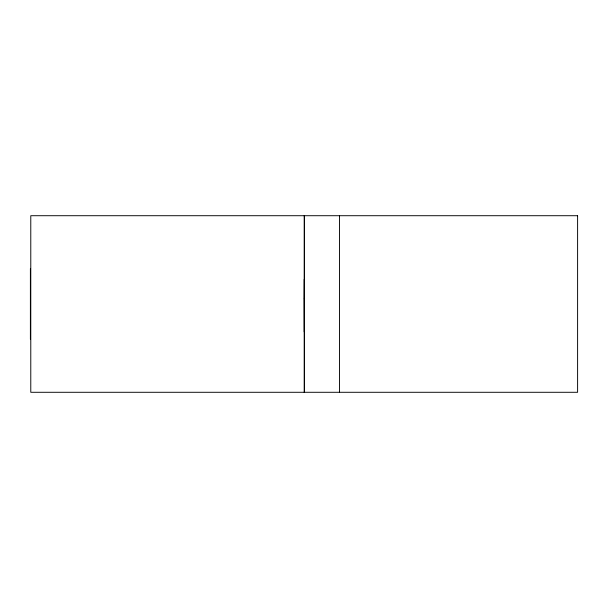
<?xml version="1.0" encoding="UTF-8"?>
<svg xmlns="http://www.w3.org/2000/svg" width="608" height="608" viewBox="0 0 608 608"><rect width="100%" height="100%" fill="white"/><g stroke="black" fill="none" stroke-linecap="round" stroke-linejoin="round"><path stroke-width="0.91" d="M339.469 215.711L339.469 392.289M304.486 215.711L304.486 392.289M304.19 215.711L304.19 392.289M30.4 268.63L30.4 339.188M304.266 298.756L304.342 332.059L304.342 279.14L304.266 298.756M577.6 215.711L30.78 215.711L30.78 392.289L577.6 392.289L577.6 215.711"/></g></svg>
